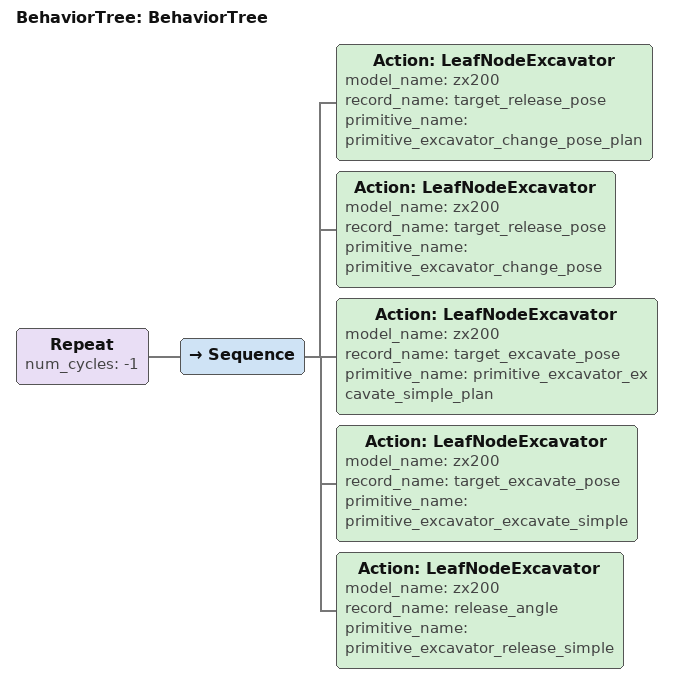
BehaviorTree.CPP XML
<?xml version="1.0"?>
<root main_tree_to_execute="BehaviorTree">
    <BehaviorTree ID="BehaviorTree">
        <Repeat num_cycles="-1">
            <Sequence>
                <Action  model_name="zx200" ID="LeafNodeExcavator" record_name="target_release_pose" primitive_name="primitive_excavator_change_pose_plan"/>
                <Action  model_name="zx200" ID="LeafNodeExcavator" record_name="target_release_pose" primitive_name="primitive_excavator_change_pose"/>
                <Action  model_name="zx200" ID="LeafNodeExcavator" record_name="target_excavate_pose" primitive_name="primitive_excavator_excavate_simple_plan"/>
                <Action  model_name="zx200" ID="LeafNodeExcavator" record_name="target_excavate_pose" primitive_name="primitive_excavator_excavate_simple"/>
                <Action  model_name="zx200" ID="LeafNodeExcavator" record_name="release_angle" primitive_name="primitive_excavator_release_simple"/>
            </Sequence>
        </Repeat>
    </BehaviorTree>
</root>
